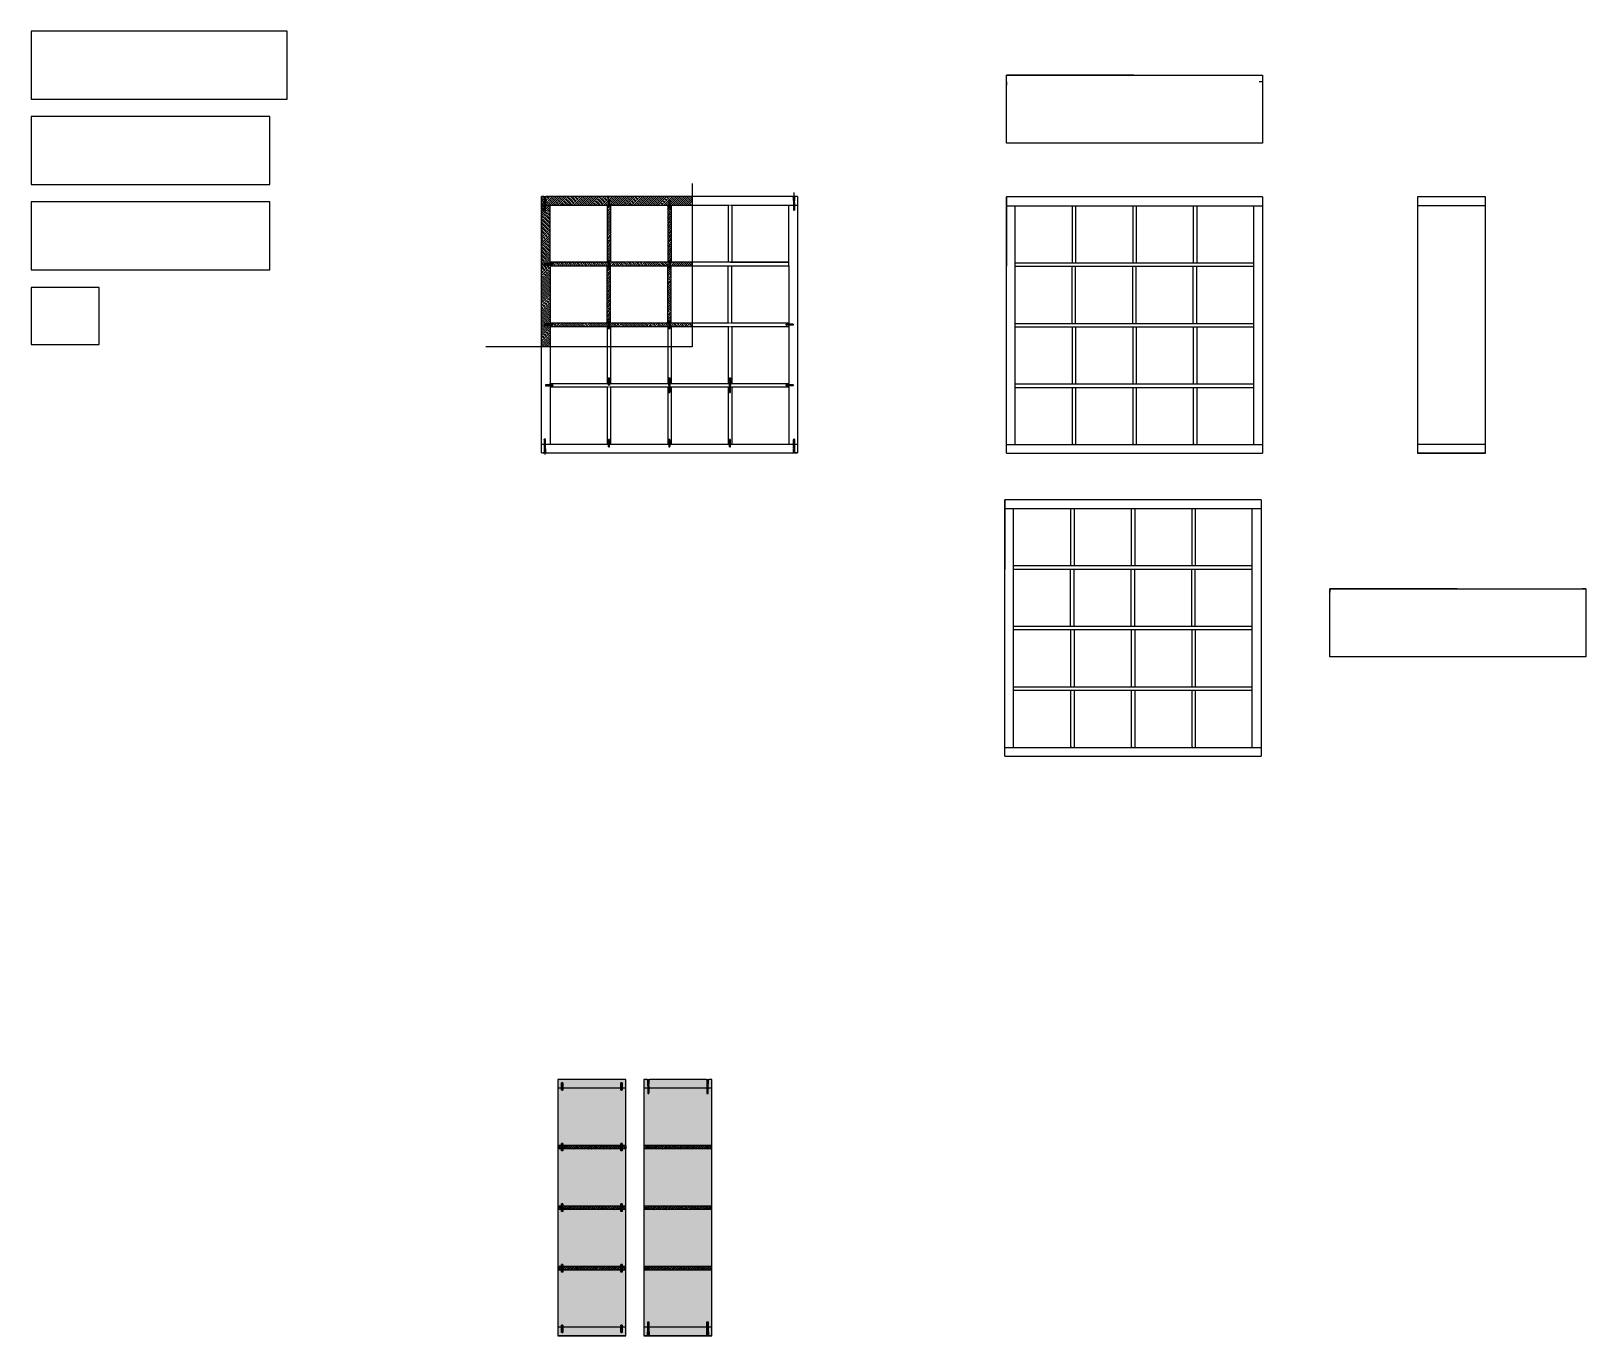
# Model space of a CAD drawing. Header units: millimetres. Extents: x 2312 to 3204, y 2537 to 3286.
import ezdxf

# ---------------------------------------------------------------- set-up
doc = ezdxf.new("R2010")
doc.units = ezdxf.units.MM
doc.linetypes.add('PHANTOM2', pattern=[1.25, 0.625, -0.125, 0.125, -0.125, 0.125, -0.125])
doc.layers.get('0').update_dxf_attribs({"color": 1})
for name, color, linetype in [('A-ANNO-DIMS', 2, 'Continuous'), ('VV_D_2_CAMPITURE', 8, 'Continuous'), ('VV_D_2_QUOTE', 1, 'Continuous'), ('VV_D_2_STRUTTDETTAGLI', 5, 'Continuous'), ('VV_D_2_STRUTTPRINCIPALE', 3, 'Continuous'), ('VV_D_2_STRUTTSECONDARIA', 2, 'Continuous'), ('VV_D_2_VITI', 2, 'Continuous'), ('VV_D_2_VITI_DETTAGLI', 1, 'Continuous')]:
    doc.layers.add(name, color=color, linetype=linetype)

# ---------------------------------------------------------------- blocks, each defined once
blk = doc.blocks.new('VV_D_2_VITE01')
at = {"layer": 'VV_D_2_VITI'}
for p, q in [((-0.5, 0.11), (-0.29, 0.33)), ((-0.5, 0), (-0.5, 0.11)), ((-0.5, 0.11), (0.5, 0.11)), ((0.5, 0), (-0.5, 0)), ((-0.29, 2.36), (-0.21, 2.52)), ((0.29, 2.36), (-0.29, 2.36)), ((-0.29, 2.36), (-0.29, 0.33)), ((-0.29, 0.33), (-0.29, 2.36)), ((-0.29, 2.36), (0.29, 2.36)), ((-0.29, 0.33), (0.29, 0.33)), ((-0.21, 3.66), (-0.21, 7.84)), ((0.21, 7.84), (-0.21, 7.84)), ((-0.21, 3.66), (-0.21, 2.52)), ((0.21, 2.52), (-0.21, 2.52)), ((0.29, 2.36), (0, 2.36)), ((0.21, 3.66), (0.21, 7.84)), ((0.21, 3.66), (0.21, 2.52)), ((0.29, 2.36), (0.21, 2.52)), ((0.29, 0.33), (0.29, 2.36)), ((0.29, 2.36), (0.29, 0.33)), ((0.29, 0.33), (0.5, 0.11)), ((0.5, 0.11), (0.5, 0))]:
    blk.add_line(p, q, dxfattribs=at)
at = {"layer": 'VV_D_2_VITI_DETTAGLI'}
for p, q in [((-0.3, 7.57), (-0.14, 7.6)), ((-0.3, 7.57), (-0.18, 7.5)), ((-0.3, 7.57), (-0.3, 7.57)), ((-0.3, 7.29), (-0.14, 7.31)), ((-0.3, 7.29), (-0.18, 7.21)), ((-0.3, 7.29), (-0.3, 7.29)), ((-0.3, 7.05), (-0.14, 7.07)), ((-0.3, 7.05), (-0.18, 6.97)), ((-0.3, 7.05), (-0.3, 7.05)), ((-0.3, 6.76), (-0.14, 6.79)), ((-0.3, 6.76), (-0.18, 6.68)), ((-0.3, 6.76), (-0.3, 6.76)), ((-0.3, 6.48), (-0.14, 6.5)), ((-0.3, 6.48), (-0.3, 6.47)), ((-0.3, 6.47), (-0.18, 6.4)), ((-0.3, 6.19), (-0.14, 6.21)), ((-0.3, 6.19), (-0.18, 6.11)), ((-0.3, 6.19), (-0.3, 6.19)), ((-0.3, 5.95), (-0.14, 5.98)), ((-0.3, 5.95), (-0.18, 5.87)), ((-0.3, 5.95), (-0.3, 5.95)), ((-0.3, 5.67), (-0.14, 5.69)), ((-0.3, 5.67), (-0.3, 5.66)), ((-0.3, 5.66), (-0.18, 5.59)), ((-0.3, 5.38), (-0.14, 5.4)), ((-0.3, 5.38), (-0.18, 5.3)), ((-0.3, 5.38), (-0.3, 5.38)), ((-0.3, 5.14), (-0.14, 5.16)), ((-0.3, 5.14), (-0.18, 5.06)), ((-0.3, 5.14), (-0.3, 5.14)), ((-0.3, 4.85), (-0.14, 4.88)), ((-0.3, 4.85), (-0.18, 4.78)), ((-0.3, 4.85), (-0.3, 4.85)), ((-0.3, 4.57), (-0.14, 4.59)), ((-0.3, 4.57), (-0.18, 4.49)), ((-0.3, 4.57), (-0.3, 4.57)), ((-0.3, 4.28), (-0.14, 4.3)), ((-0.3, 4.28), (-0.18, 4.2)), ((-0.3, 4.28), (-0.3, 4.28)), ((-0.3, 4.04), (-0.14, 4.07)), ((-0.3, 4.04), (-0.18, 3.96)), ((-0.3, 4.04), (-0.3, 4.04)), ((-0.3, 3.76), (-0.14, 3.78)), ((-0.3, 3.76), (-0.3, 3.75)), ((-0.3, 3.75), (-0.18, 3.68)), ((-0.3, 3.47), (-0.14, 3.49)), ((-0.3, 3.47), (-0.18, 3.39)), ((-0.3, 3.47), (-0.3, 3.47)), ((-0.3, 3.23), (-0.14, 3.25)), ((-0.3, 3.23), (-0.18, 3.15)), ((-0.3, 3.23), (-0.3, 3.23)), ((-0.3, 2.95), (-0.14, 2.97)), ((-0.3, 2.95), (-0.3, 2.94)), ((-0.3, 2.94), (-0.18, 2.87)), ((-0.3, 2.66), (-0.14, 2.68)), ((-0.3, 2.66), (-0.18, 2.58)), ((-0.3, 2.66), (-0.3, 2.66)), ((0.16, 7.44), (-0.18, 7.5)), ((0.16, 7.15), (-0.18, 7.21)), ((0.16, 6.91), (-0.18, 6.97)), ((0.16, 6.62), (-0.18, 6.68)), ((0.16, 6.34), (-0.18, 6.4)), ((0.16, 6.05), (-0.18, 6.11)), ((0.16, 5.81), (-0.18, 5.87)), ((0.16, 5.53), (-0.18, 5.59)), ((0.16, 5.24), (-0.18, 5.3)), ((0.16, 5), (-0.18, 5.06)), ((0.16, 4.71), (-0.18, 4.78)), ((0.16, 4.43), (-0.18, 4.49)), ((0.16, 4.14), (-0.18, 4.2)), ((0.16, 3.9), (-0.18, 3.96)), ((0.16, 3.62), (-0.18, 3.68)), ((0.16, 3.33), (-0.18, 3.39)), ((0.16, 3.09), (-0.18, 3.15)), ((0.16, 2.81), (-0.18, 2.87)), ((0.16, 2.52), (-0.18, 2.58)), ((0.15, 7.55), (-0.14, 7.6)), ((0.15, 7.26), (-0.14, 7.31)), ((0.15, 7.02), (-0.14, 7.07)), ((0.15, 6.73), (-0.14, 6.79)), ((0.15, 6.45), (-0.14, 6.5)), ((0.15, 6.16), (-0.14, 6.21)), ((0.15, 5.92), (-0.14, 5.98)), ((0.15, 5.64), (-0.14, 5.69)), ((0.15, 5.35), (-0.14, 5.4)), ((0.15, 5.11), (-0.14, 5.16)), ((0.15, 4.82), (-0.14, 4.88)), ((0.15, 4.54), (-0.14, 4.59)), ((0.15, 4.25), (-0.14, 4.3)), ((0.15, 4.01), (-0.14, 4.07)), ((0.15, 3.73), (-0.14, 3.78)), ((0.15, 3.44), (-0.14, 3.49)), ((0.15, 3.2), (-0.14, 3.25)), ((0.15, 2.92), (-0.14, 2.97)), ((0.15, 2.63), (-0.14, 2.68)), ((0.3, 7.47), (0.15, 7.55)), ((0.3, 7.18), (0.15, 7.26)), ((0.3, 6.94), (0.15, 7.02)), ((0.3, 6.66), (0.15, 6.73)), ((0.3, 6.37), (0.15, 6.45)), ((0.3, 6.08), (0.15, 6.16)), ((0.3, 5.85), (0.15, 5.92)), ((0.3, 5.56), (0.15, 5.64)), ((0.3, 5.27), (0.15, 5.35)), ((0.3, 5.04), (0.15, 5.11)), ((0.3, 4.75), (0.15, 4.82)), ((0.3, 4.46), (0.15, 4.54)), ((0.3, 4.18), (0.15, 4.25)), ((0.3, 3.94), (0.15, 4.01)), ((0.3, 3.65), (0.15, 3.73)), ((0.3, 3.36), (0.15, 3.44)), ((0.3, 3.13), (0.15, 3.2)), ((0.3, 2.84), (0.15, 2.92)), ((0.3, 2.55), (0.15, 2.63)), ((0.3, 7.47), (0.16, 7.44)), ((0.3, 7.18), (0.16, 7.15)), ((0.3, 6.94), (0.16, 6.91)), ((0.3, 6.66), (0.16, 6.62)), ((0.3, 6.37), (0.16, 6.34)), ((0.3, 6.08), (0.16, 6.05)), ((0.3, 5.84), (0.16, 5.81)), ((0.3, 5.56), (0.16, 5.53)), ((0.3, 5.27), (0.16, 5.24)), ((0.3, 5.03), (0.16, 5)), ((0.3, 4.75), (0.16, 4.71)), ((0.3, 4.46), (0.16, 4.43)), ((0.3, 4.17), (0.16, 4.14)), ((0.3, 3.93), (0.16, 3.9)), ((0.3, 3.65), (0.16, 3.62)), ((0.3, 3.36), (0.16, 3.33)), ((0.3, 3.12), (0.16, 3.09)), ((0.3, 2.84), (0.16, 2.81)), ((0.3, 2.55), (0.16, 2.52))]:
    blk.add_line(p, q, dxfattribs=at)
blk = doc.blocks.new('VV_D_2_VITE00')
at = {"layer": 'A-ANNO-DIMS'}
blk.add_line((0.24, 0.1), (0.24, 0.13), dxfattribs=at)
at = {"layer": 'VV_D_2_VITI'}
for p, q in [((-0.21, 4), (-0.24, 3.9)), ((-0.24, 0.1), (-0.24, 3.9)), ((0.24, 3.9), (-0.24, 3.9)), ((-0.21, 0), (-0.24, 0.1)), ((0.24, 0.1), (-0.24, 0.1)), ((0.21, 4), (-0.21, 4)), ((0, 0), (-0.21, 0)), ((0, 4), (0.21, 4)), ((0, 0), (0.21, 0)), ((0.21, 4), (0.24, 3.9)), ((0.21, 0), (0.24, 0.1)), ((0.24, 0.1), (0.24, 3.9))]:
    blk.add_line(p, q, dxfattribs=at)
at = {"layer": 'VV_D_2_VITI_DETTAGLI'}
for p, q in [((-0.14, 3.87), (-0.14, 0.13)), ((0, 0.13), (0, 3.87)), ((0.14, 3.87), (0.14, 0.13))]:
    blk.add_line(p, q, dxfattribs=at)
blk = doc.blocks.new('Tassello1')
at = {"layer": 'VV_D_2_STRUTTDETTAGLI'}
for p, q in [((-0.39, 2.15), (0.39, 2.15)), ((-0.39, 2.15), (-0.39, -2.15)), ((0.39, -2.15), (0.39, 2.15)), ((-0.39, -2.15), (0.39, -2.15))]:
    blk.add_line(p, q, dxfattribs=at)
at = {"layer": 'VV_D_2_VITI'}
blk.add_blockref('VV_D_2_VITE00', (0, -2), dxfattribs=at)
blk = doc.blocks.new('TASSELLO_2')
for p, q in [((-0.21, 2), (-0.24, 1.9)), ((-0.24, -1.9), (-0.24, 1.9)), ((-0.24, 1.9), (0.24, 1.9)), ((-0.21, 2), (0.21, 2)), ((0, 2), (-0.21, 2)), ((-0.14, 1.84), (-0.14, -1.84)), ((0, -1.84), (0, 1.84)), ((0.14, 1.84), (0.14, -1.84)), ((0.21, 2), (0.24, 1.9)), ((0.24, -1.9), (0.24, 1.9)), ((-0.24, -1.9), (-0.24, -1.87)), ((-0.21, -2), (-0.24, -1.9)), ((-0.24, -1.9), (0.24, -1.9)), ((0, -2), (-0.21, -2)), ((0, -2), (0.21, -2)), ((0.21, -2), (0.24, -1.9))]:
    blk.add_line(p, q)
at = {"layer": 'VV_D_2_STRUTTPRINCIPALE'}
for p, q in [((0.39, 2.15), (-0.39, 2.15)), ((-0.39, -2.15), (-0.39, 2.15)), ((0.39, 2.15), (0.39, -2.15)), ((0.39, -2.15), (-0.39, -2.15))]:
    blk.add_line(p, q, dxfattribs=at)

msp = doc.modelspace()

# ---------------------------------------------------------------- hatches: boundary and pattern name
at = {"layer": 'VV_D_2_CAMPITURE'}
h = msp.add_hatch(dxfattribs=at)
h.set_pattern_fill('JIS_STN_2.5', color=256, scale=0.65, angle=90)
h.paths.add_polyline_path([(2609.41, 3185.83), (2606.77, 3185.83), (2606.77, 3182.84), (2606.04, 3182.84), (2606.04, 3185.83), (2604.41, 3185.83), (2604.41, 3104.65), (2609.41, 3104.65), (2609.41, 3116.94), (2606.26, 3116.94), (2606.26, 3117.72), (2609.41, 3117.72), (2609.41, 3151.69), (2606.26, 3151.69), (2606.26, 3152.47), (2609.41, 3152.47)])
h.paths.add_polyline_path([(2690.95, 3190.83), (2607.06, 3190.83), (2607.05, 3190.65), (2606.84, 3190.44), (2606.84, 3188.44), (2606.77, 3188.28), (2606.77, 3185.83), (2609.41, 3185.83), (2642.77, 3185.83), (2642.77, 3188.98), (2643.55, 3188.98), (2643.55, 3185.83), (2676.91, 3185.83), (2677.52, 3185.83), (2677.52, 3188.98), (2678.3, 3188.98), (2678.3, 3185.83), (2690.95, 3185.83)])
h.paths.add_polyline_path([(2606.04, 3188.28), (2605.97, 3188.44), (2605.97, 3190.44), (2605.76, 3190.66), (2605.76, 3190.83), (2604.41, 3190.83), (2604.41, 3185.83), (2606.04, 3185.83)])
h = msp.add_hatch(dxfattribs=at)
h.set_pattern_fill('JIS_STN_2.5', color=256, scale=0.65)
h.paths.add_polyline_path([(2644.16, 3185.83), (2643.55, 3185.83), (2643.55, 3184.68), (2642.77, 3184.68), (2642.77, 3185.83), (2642.16, 3185.83), (2642.16, 3153.08), (2642.77, 3153.08), (2642.77, 3154.23), (2643.55, 3154.23), (2643.55, 3153.08), (2644.16, 3153.08)])
h.paths.add_polyline_path([(2644.16, 3151.08), (2643.55, 3151.08), (2643.55, 3149.93), (2642.77, 3149.93), (2642.77, 3151.08), (2642.16, 3151.08), (2642.16, 3118.33), (2642.77, 3118.33), (2642.77, 3119.48), (2643.55, 3119.48), (2643.55, 3118.33), (2644.16, 3118.33)])
h.paths.add_polyline_path([(2678.91, 3185.83), (2678.3, 3185.83), (2678.3, 3184.68), (2677.52, 3184.68), (2677.52, 3185.83), (2676.91, 3185.83), (2676.91, 3153.08), (2677.52, 3153.08), (2677.52, 3154.23), (2678.3, 3154.23), (2678.3, 3153.08), (2678.91, 3153.08)])
h.paths.add_polyline_path([(2678.91, 3151.08), (2678.3, 3151.08), (2678.3, 3149.93), (2677.52, 3149.93), (2677.52, 3151.08), (2676.91, 3151.08), (2676.91, 3118.33), (2677.52, 3118.33), (2677.52, 3119.48), (2678.3, 3119.48), (2678.3, 3118.33), (2678.91, 3118.33)])
h = msp.add_hatch(dxfattribs=at)
h.set_pattern_fill('JIS_STN_2.5', color=256, scale=0.65, angle=90)
h.paths.add_polyline_path([(2642.77, 3153.08), (2609.41, 3153.08), (2609.41, 3152.47), (2610.56, 3152.47), (2610.56, 3151.69), (2609.41, 3151.69), (2609.41, 3151.08), (2642.77, 3151.08)])
h.paths.add_polyline_path([(2677.52, 3153.08), (2643.55, 3153.08), (2643.55, 3151.08), (2677.52, 3151.08)])
h.paths.add_polyline_path([(2642.77, 3118.33), (2609.41, 3118.33), (2609.41, 3117.72), (2610.56, 3117.72), (2610.56, 3116.94), (2609.41, 3116.94), (2609.41, 3116.33), (2642.77, 3116.33)])
h.paths.add_polyline_path([(2677.52, 3118.33), (2643.55, 3118.33), (2643.55, 3116.33), (2677.52, 3116.33)])
h = msp.add_hatch(dxfattribs=at)
h.set_pattern_fill('JIS_STN_2.5', color=256, scale=0.65, angle=90)
h.paths.add_polyline_path([(2690.95, 3153.08), (2678.3, 3153.08), (2678.3, 3151.08), (2690.95, 3151.08)])
h.paths.add_polyline_path([(2690.95, 3118.33), (2678.3, 3118.33), (2678.3, 3116.33), (2690.95, 3116.33)])
h = msp.add_hatch(dxfattribs=at)
h.set_pattern_fill('JIS_STN_2.5', color=256, scale=0.5)
h.paths.add_polyline_path([(2650.04, 2542.31), (2616.82, 2542.31), (2616.82, 2539.16), (2616.04, 2539.16), (2616.04, 2542.31), (2613.93, 2542.31), (2613.93, 2537.31), (2652.93, 2537.31), (2652.93, 2542.31), (2650.82, 2542.31), (2650.82, 2539.16), (2650.04, 2539.16)])
h.paths.add_polyline_path([(2650.04, 2682.46), (2650.82, 2682.46), (2650.82, 2679.31), (2652.93, 2679.31), (2652.93, 2684.31), (2613.93, 2684.31), (2613.93, 2679.31), (2616.04, 2679.31), (2616.04, 2682.46), (2616.82, 2682.46), (2616.82, 2679.31), (2650.04, 2679.31)])
h = msp.add_hatch(dxfattribs=at)
h.set_pattern_fill('JIS_STN_2.5', color=256, scale=0.65, angle=90)
h.paths.add_polyline_path([(2652.93, 2679.31), (2650.82, 2679.31), (2650.82, 2678.16), (2650.04, 2678.16), (2650.04, 2679.31), (2616.82, 2679.31), (2616.82, 2678.16), (2616.04, 2678.16), (2616.04, 2679.31), (2613.93, 2679.31), (2613.93, 2646.56), (2616.04, 2646.56), (2616.04, 2647.71), (2616.82, 2647.71), (2616.82, 2646.56), (2650.04, 2646.56), (2650.04, 2647.71), (2650.82, 2647.71), (2650.82, 2646.56), (2652.93, 2646.56)])
h.paths.add_polyline_path([(2652.93, 2644.56), (2650.82, 2644.56), (2650.82, 2643.41), (2650.04, 2643.41), (2650.04, 2644.56), (2616.82, 2644.56), (2616.82, 2643.41), (2616.04, 2643.41), (2616.04, 2644.56), (2613.93, 2644.56), (2613.93, 2611.81), (2616.04, 2611.81), (2616.04, 2612.96), (2616.82, 2612.96), (2616.82, 2611.81), (2650.04, 2611.81), (2650.04, 2612.96), (2650.82, 2612.96), (2650.82, 2611.81), (2652.93, 2611.81)])
h.paths.add_polyline_path([(2652.93, 2609.81), (2650.82, 2609.81), (2650.82, 2608.66), (2650.04, 2608.66), (2650.04, 2609.81), (2616.82, 2609.81), (2616.82, 2608.66), (2616.04, 2608.66), (2616.04, 2609.81), (2613.93, 2609.81), (2613.93, 2577.06), (2616.04, 2577.06), (2616.04, 2578.21), (2616.82, 2578.21), (2616.82, 2577.06), (2650.04, 2577.06), (2650.04, 2578.21), (2650.82, 2578.21), (2650.82, 2577.06), (2652.93, 2577.06)])
h.paths.add_polyline_path([(2652.93, 2575.06), (2650.82, 2575.06), (2650.82, 2573.91), (2650.04, 2573.91), (2650.04, 2575.06), (2616.82, 2575.06), (2616.82, 2573.91), (2616.04, 2573.91), (2616.04, 2575.06), (2613.93, 2575.06), (2613.93, 2542.31), (2616.04, 2542.31), (2616.04, 2543.46), (2616.82, 2543.46), (2616.82, 2542.31), (2650.04, 2542.31), (2650.04, 2543.46), (2650.82, 2543.46), (2650.82, 2542.31), (2652.93, 2542.31)])
h = msp.add_hatch(dxfattribs=at)
h.set_pattern_fill('JIS_STN_2.5', color=256, scale=0.5)
h.paths.add_polyline_path([(2699.43, 2681.75), (2699.36, 2681.91), (2699.36, 2683.92), (2699.15, 2684.13), (2699.15, 2684.31), (2666.44, 2684.31), (2666.44, 2684.13), (2666.23, 2683.92), (2666.23, 2681.91), (2666.16, 2681.75), (2666.16, 2679.31), (2699.43, 2679.31)])
h.paths.add_polyline_path([(2665.36, 2683.92), (2665.15, 2684.13), (2665.15, 2684.31), (2663.3, 2684.31), (2663.3, 2679.31), (2665.43, 2679.31), (2665.43, 2681.75), (2665.36, 2681.91)])
h.paths.add_polyline_path([(2702.3, 2684.31), (2700.44, 2684.31), (2700.44, 2684.13), (2700.23, 2683.92), (2700.23, 2681.91), (2700.16, 2681.75), (2700.16, 2679.31), (2702.3, 2679.31)])
h.paths.add_polyline_path([(2665.36, 2539.7), (2665.43, 2539.86), (2665.43, 2542.31), (2663.3, 2542.31), (2663.3, 2537.31), (2665.15, 2537.31), (2665.15, 2537.48), (2665.36, 2537.69)])
h.paths.add_polyline_path([(2699.36, 2539.7), (2699.43, 2539.86), (2699.43, 2542.31), (2666.16, 2542.31), (2666.16, 2539.86), (2666.23, 2539.7), (2666.23, 2537.69), (2666.44, 2537.48), (2666.44, 2537.31), (2699.15, 2537.31), (2699.15, 2537.48), (2699.36, 2537.69)])
h.paths.add_polyline_path([(2702.3, 2542.31), (2700.16, 2542.31), (2700.16, 2539.86), (2700.23, 2539.7), (2700.23, 2537.69), (2700.44, 2537.48), (2700.44, 2537.31), (2702.3, 2537.31)])
h = msp.add_hatch(dxfattribs=at)
h.set_pattern_fill('JIS_STN_2.5', color=256, scale=0.65, angle=90)
h.paths.add_polyline_path([(2702.3, 2679.31), (2700.16, 2679.31), (2700.16, 2676.31), (2699.43, 2676.31), (2699.43, 2679.31), (2666.16, 2679.31), (2666.16, 2676.31), (2665.43, 2676.31), (2665.43, 2679.31), (2663.3, 2679.31), (2663.3, 2646.56), (2702.3, 2646.56)])
h.paths.add_polyline_path([(2702.3, 2644.56), (2663.3, 2644.56), (2663.3, 2611.81), (2702.3, 2611.81)])
h.paths.add_polyline_path([(2702.3, 2609.81), (2663.3, 2609.81), (2663.3, 2577.06), (2702.3, 2577.06)])
h.paths.add_polyline_path([(2702.3, 2575.06), (2663.3, 2575.06), (2663.3, 2542.31), (2665.43, 2542.31), (2665.43, 2545.3), (2666.16, 2545.3), (2666.16, 2542.31), (2699.43, 2542.31), (2699.43, 2545.3), (2700.16, 2545.3), (2700.16, 2542.31), (2702.3, 2542.31)])
h = msp.add_hatch(dxfattribs=at)
h.set_pattern_fill('JIS_STN_2.5', color=256, scale=0.5)
h.paths.add_polyline_path([(2616.04, 2646.56), (2613.93, 2646.56), (2613.93, 2644.56), (2616.04, 2644.56)])
h.paths.add_polyline_path([(2650.04, 2646.56), (2616.82, 2646.56), (2616.82, 2644.56), (2650.04, 2644.56)])
h.paths.add_polyline_path([(2652.93, 2646.56), (2650.82, 2646.56), (2650.82, 2644.56), (2652.93, 2644.56)])
h = msp.add_hatch(dxfattribs=at)
h.set_pattern_fill('JIS_STN_2.5', color=256, scale=0.5)
h.paths.add_polyline_path([(2702.3, 2646.56), (2663.3, 2646.56), (2663.3, 2644.56), (2702.3, 2644.56)])
h.paths.add_polyline_path([(2665.56, 2645.56, -1), (2666.03, 2645.56, -1)], flags=16)
h.paths.add_polyline_path([(2700.04, 2645.56, -1), (2699.56, 2645.56, -1)], flags=16)
h.paths.add_polyline_path([(2702.3, 2611.81), (2663.3, 2611.81), (2663.3, 2609.81), (2702.3, 2609.81)])
h.paths.add_polyline_path([(2665.56, 2610.81, -1), (2666.03, 2610.81, -1)], flags=16)
h.paths.add_polyline_path([(2700.04, 2610.81, -1), (2699.56, 2610.81, -1)], flags=16)
h.paths.add_polyline_path([(2702.3, 2577.06), (2663.3, 2577.06), (2663.3, 2575.06), (2702.3, 2575.06)])
h.paths.add_polyline_path([(2665.56, 2576.06, -1), (2666.03, 2576.06, -1)], flags=16)
h.paths.add_polyline_path([(2700.04, 2576.06, -1), (2699.56, 2576.06, -1)], flags=16)
h = msp.add_hatch(dxfattribs=at)
h.set_pattern_fill('JIS_STN_2.5', color=256, scale=0.5)
h.paths.add_polyline_path([(2616.04, 2611.81), (2613.93, 2611.81), (2613.93, 2609.81), (2616.04, 2609.81)])
h.paths.add_polyline_path([(2650.04, 2611.81), (2616.82, 2611.81), (2616.82, 2609.81), (2650.04, 2609.81)])
h.paths.add_polyline_path([(2652.93, 2611.81), (2650.82, 2611.81), (2650.82, 2609.81), (2652.93, 2609.81)])
h = msp.add_hatch(dxfattribs=at)
h.set_pattern_fill('JIS_STN_2.5', color=256, scale=0.5)
h.paths.add_polyline_path([(2616.04, 2577.06), (2613.93, 2577.06), (2613.93, 2575.06), (2616.04, 2575.06)])
h.paths.add_polyline_path([(2650.04, 2577.06), (2616.82, 2577.06), (2616.82, 2575.06), (2650.04, 2575.06)])
h.paths.add_polyline_path([(2652.93, 2577.06), (2650.82, 2577.06), (2650.82, 2575.06), (2652.93, 2575.06)])

# ---------------------------------------------------------------- linework, layer by layer
for p, q in [((2604.41, 3190.83), (2604.41, 3151.08)), ((2751.41, 3190.83), (2751.41, 3190.83)), ((2609.41, 3153.08), (2642.77, 3153.08)), ((2609.41, 3151.08), (2642.77, 3151.08)), ((2746.41, 3118.33), (2746.41, 3117.63)), ((2746.41, 3117.03), (2746.41, 3116.33)), ((2609.41, 3082.87), (2609.41, 3083.58)), ((2609.41, 3082.28), (2609.41, 3081.58)), ((2746.41, 3082.88), (2746.41, 3083.58)), ((2746.41, 3082.28), (2746.41, 3081.58)), ((2642.87, 3048.83), (2642.16, 3048.83)), ((2677.62, 3048.83), (2676.91, 3048.83)), ((2712.37, 3048.83), (2711.66, 3048.83)), ((2909.67, 3048.58), (2908.96, 3048.58)), ((2910.26, 3048.58), (2944.42, 3048.58)), ((2944.42, 3048.58), (2943.71, 3048.58)), ((2945.01, 3048.58), (2979.17, 3048.58)), ((2979.17, 3048.58), (2978.46, 3048.58)), ((2908.8, 2874.89), (2908.09, 2874.89)), ((2909.39, 2874.89), (2943.55, 2874.89)), ((2943.55, 2874.89), (2942.84, 2874.89)), ((2944.14, 2874.89), (2978.3, 2874.89)), ((2978.3, 2874.89), (2977.59, 2874.89))]:
    msp.add_line(p, q)
at = {"layer": 'A-ANNO-DIMS'}
for centre in [(2665.8, 2645.56), (2699.8, 2645.56), (2665.8, 2610.81), (2699.8, 2610.81), (2665.8, 2576.06), (2699.8, 2576.06)]:
    msp.add_circle(centre, 0.238, dxfattribs=at)
at = {"layer": 'VV_D_2_QUOTE'}
for p, q in [((2609.41, 3152.08), (2608.41, 3152.08)), ((2609.41, 3117.33), (2608.41, 3117.33))]:
    msp.add_line(p, q, dxfattribs=at)
msp.add_lwpolyline([(2690.95, 3198.28), (2690.95, 3104.65), (2572.51, 3104.65)], dxfattribs=at)
at = {"layer": 'VV_D_2_STRUTTDETTAGLI', "linetype": 'PHANTOM2'}
for p, q in [((2748.9, 3190.51), (2748.9, 3190.83)), ((2748.9, 3190.83), (2749.92, 3190.83)), ((2748.9, 3190.51), (2749.08, 3190.51)), ((2749.08, 3190.51), (2749.08, 3182.94)), ((2749.74, 3183.21), (2749.74, 3190.51)), ((2749.92, 3190.51), (2749.74, 3190.51)), ((2749.92, 3190.83), (2749.92, 3190.51)), ((2749.08, 3182.94), (2749.74, 3182.94)), ((2749.74, 3183.21), (2749.74, 3182.94)), ((2606.74, 3051.72), (2606.07, 3051.72)), ((2606.07, 3051.45), (2606.07, 3051.72)), ((2606.07, 3051.45), (2606.07, 3044.16)), ((2606.74, 3044.16), (2606.74, 3051.72)), ((2749.08, 3044.16), (2749.08, 3051.72)), ((2749.08, 3051.72), (2749.74, 3051.72)), ((2749.74, 3051.45), (2749.74, 3051.72)), ((2749.74, 3051.45), (2749.74, 3044.16)), ((2605.9, 3043.83), (2605.9, 3044.16)), ((2605.9, 3044.16), (2606.07, 3044.16)), ((2606.91, 3043.83), (2605.9, 3043.83)), ((2606.91, 3044.16), (2606.74, 3044.16)), ((2606.91, 3044.16), (2606.91, 3043.83)), ((2748.9, 3044.16), (2748.9, 3043.83)), ((2748.9, 3044.16), (2749.08, 3044.16)), ((2748.9, 3043.83), (2749.91, 3043.83)), ((2749.91, 3044.16), (2749.74, 3044.16)), ((2749.91, 3043.83), (2749.91, 3044.16))]:
    msp.add_line(p, q, dxfattribs=at)
at = {"layer": 'VV_D_2_STRUTTDETTAGLI'}
for p, q in [((2610.56, 3152.47), (2606.26, 3152.47)), ((2606.26, 3152.47), (2606.26, 3151.69)), ((2606.26, 3151.69), (2610.56, 3151.69)), ((2610.56, 3152.47), (2610.56, 3151.69)), ((2610.56, 3117.72), (2606.26, 3117.72)), ((2606.26, 3117.72), (2606.26, 3116.94)), ((2606.26, 3116.94), (2610.56, 3116.94)), ((2610.56, 3117.72), (2610.56, 3116.94))]:
    msp.add_line(p, q, dxfattribs=at)
msp.add_lwpolyline([(2605.76, 3190.83), (2605.76, 3190.66), (2605.97, 3190.44), (2605.97, 3188.44), (2606.04, 3188.28), (2606.04, 3182.84), (2606.77, 3182.84), (2606.77, 3188.28), (2606.84, 3188.44), (2606.84, 3190.44), (2607.05, 3190.65), (2607.05, 3190.83)], dxfattribs=at)
at = {"layer": 'VV_D_2_STRUTTDETTAGLI', "linetype": 'PHANTOM2'}
for points in [[(2748.97, 3117.63), (2748.97, 3117.04), (2744.89, 3117.04), (2744.89, 3117.63)], [(2642.86, 3086.76), (2643.45, 3086.76), (2643.45, 3082.68), (2642.86, 3082.68)], [(2677.61, 3086.76), (2678.2, 3086.76), (2678.2, 3082.68), (2677.61, 3082.68)], [(2712.36, 3086.76), (2712.95, 3086.76), (2712.95, 3082.68), (2712.36, 3082.68)], [(2606.85, 3082.88), (2606.85, 3082.29), (2610.93, 3082.29), (2610.93, 3082.88)], [(2677.61, 3078.4), (2678.2, 3078.4), (2678.2, 3082.48), (2677.61, 3082.48)], [(2712.36, 3078.4), (2712.95, 3078.4), (2712.95, 3082.48), (2712.36, 3082.48)], [(2748.97, 3082.88), (2748.97, 3082.29), (2744.89, 3082.29), (2744.89, 3082.88)], [(2643.46, 3051.39), (2642.87, 3051.39), (2642.87, 3047.31), (2643.46, 3047.31)], [(2678.21, 3051.39), (2677.62, 3051.39), (2677.62, 3047.31), (2678.21, 3047.31)], [(2712.96, 3051.39), (2712.37, 3051.39), (2712.37, 3047.31), (2712.96, 3047.31)]]:
    msp.add_lwpolyline(points, close=True, dxfattribs=at)
at = {"layer": 'VV_D_2_STRUTTDETTAGLI', "color": 2}
for points in [[(2665.15, 2684.31), (2665.15, 2684.13), (2665.36, 2683.92), (2665.36, 2681.91), (2665.43, 2681.75), (2665.43, 2676.31), (2666.16, 2676.31), (2666.16, 2681.75), (2666.23, 2681.91), (2666.23, 2683.92), (2666.44, 2684.13), (2666.44, 2684.31)], [(2699.15, 2684.31), (2699.15, 2684.13), (2699.36, 2683.92), (2699.36, 2681.91), (2699.43, 2681.75), (2699.43, 2676.31), (2700.16, 2676.31), (2700.16, 2681.75), (2700.23, 2681.91), (2700.23, 2683.92), (2700.44, 2684.13), (2700.44, 2684.31)], [(2665.15, 2537.31), (2665.15, 2537.48), (2665.36, 2537.69), (2665.36, 2539.7), (2665.43, 2539.86), (2665.43, 2545.3), (2666.16, 2545.3), (2666.16, 2539.86), (2666.23, 2539.7), (2666.23, 2537.69), (2666.44, 2537.48), (2666.44, 2537.31)], [(2699.15, 2537.31), (2699.15, 2537.48), (2699.36, 2537.69), (2699.36, 2539.7), (2699.43, 2539.86), (2699.43, 2545.3), (2700.16, 2545.3), (2700.16, 2539.86), (2700.23, 2539.7), (2700.23, 2537.69), (2700.44, 2537.48), (2700.44, 2537.31)]]:
    msp.add_lwpolyline(points, dxfattribs=at)
at = {"layer": 'VV_D_2_STRUTTPRINCIPALE'}
for p, q in [((2871.21, 3260.42), (3018.21, 3260.42)), ((2871.21, 3221.42), (2871.21, 3260.42)), ((2944.41, 3260.42), (2871.21, 3260.42)), ((2871.21, 3256.62), (2871.21, 3254.62)), ((3018.21, 3256.62), (3016.21, 3256.62)), ((3018.21, 3260.42), (3018.21, 3221.42)), ((3018.21, 3221.42), (2871.21, 3221.42)), ((2604.41, 3043.83), (2604.41, 3190.83)), ((2605.76, 3190.83), (2604.41, 3190.83)), ((2604.41, 3185.83), (2606.08, 3185.83)), ((2606.74, 3185.83), (2642.77, 3185.83)), ((2751.41, 3190.83), (2607.05, 3190.83)), ((2609.41, 3152.47), (2609.41, 3185.83)), ((2643.55, 3185.83), (2676.91, 3185.83)), ((2644.16, 3185.83), (2677.52, 3185.83)), ((2678.3, 3185.83), (2712.36, 3185.83)), ((2678.91, 3185.83), (2711.66, 3185.83)), ((2712.95, 3185.83), (2751.41, 3185.83)), ((2746.41, 3152.38), (2746.41, 3185.83)), ((2751.41, 3190.83), (2751.41, 3151.08)), ((2751.41, 3190.83), (2751.41, 3043.83)), ((2871.21, 3190.58), (2871.21, 3150.83)), ((2871.21, 3043.58), (2871.21, 3190.58)), ((3018.21, 3190.58), (2871.21, 3190.58)), ((2871.21, 3185.58), (3018.21, 3185.58)), ((2876.21, 3048.58), (2876.21, 3185.58)), ((3013.21, 3048.58), (3013.21, 3185.58)), ((3018.21, 3190.58), (3018.21, 3150.83)), ((3018.21, 3190.58), (3018.21, 3043.58)), ((3146.11, 3190.58), (3107.11, 3190.58)), ((3107.11, 3190.58), (3107.11, 3043.58)), ((3146.11, 3185.58), (3107.11, 3185.58)), ((3146.11, 3043.58), (3146.11, 3190.58)), ((2609.41, 3151.69), (2609.41, 3117.72)), ((2746.41, 3151.08), (2746.41, 3118.33)), ((2609.41, 3116.94), (2609.41, 3083.58)), ((2746.41, 3116.33), (2746.41, 3083.58)), ((2609.41, 3081.58), (2609.41, 3048.83)), ((2746.41, 3081.58), (2746.41, 3048.83)), ((2604.41, 3048.83), (2606.2, 3048.83)), ((2604.41, 3043.83), (2751.41, 3043.83)), ((2604.41, 3043.83), (2606.41, 3043.83)), ((2606.74, 3048.83), (2642.87, 3048.83)), ((2643.46, 3048.83), (2677.62, 3048.83)), ((2678.21, 3048.83), (2712.37, 3048.83)), ((2712.96, 3048.83), (2749.08, 3048.83)), ((2751.41, 3043.83), (2749.41, 3043.83)), ((2749.74, 3048.83), (2751.41, 3048.83)), ((2871.21, 3048.58), (3018.21, 3048.58)), ((2871.21, 3043.58), (3018.21, 3043.58)), ((3146.11, 3048.58), (3107.11, 3048.58)), ((3146.11, 3043.58), (3107.11, 3043.58)), ((3107.11, 3043.58), (3146.11, 3043.58)), ((3146.11, 3043.58), (3107.11, 3043.58)), ((3017.34, 3016.89), (2870.34, 3016.89)), ((2870.34, 3016.89), (2870.34, 2977.14)), ((2870.34, 2869.89), (2870.34, 3016.89)), ((3017.34, 3016.89), (3017.34, 2977.14)), ((3017.34, 3016.89), (3017.34, 2869.89)), ((2870.34, 3011.89), (3017.34, 3011.89)), ((2875.34, 2874.89), (2875.34, 3011.89)), ((3012.34, 2874.89), (3012.34, 3011.89)), ((3056.75, 2965.89), (3203.75, 2965.89)), ((3056.75, 2926.89), (3056.75, 2965.89)), ((3129.95, 2965.89), (3056.75, 2965.89)), ((3056.75, 2965.89), (3056.75, 2963.89)), ((3203.75, 2965.89), (3201.75, 2965.89)), ((3203.75, 2965.89), (3203.75, 2926.89)), ((3203.75, 2926.89), (3056.75, 2926.89)), ((2870.34, 2874.89), (3017.34, 2874.89)), ((2870.34, 2869.89), (3017.34, 2869.89)), ((2652.93, 2684.31), (2613.93, 2684.31)), ((2613.93, 2684.31), (2613.93, 2537.31)), ((2616.04, 2679.31), (2613.93, 2679.31)), ((2650.04, 2679.31), (2616.82, 2679.31)), ((2652.93, 2679.31), (2650.82, 2679.31)), ((2652.93, 2537.31), (2652.93, 2684.31)), ((2663.3, 2684.31), (2663.3, 2537.31)), ((2665.15, 2684.31), (2663.3, 2684.31)), ((2665.43, 2679.31), (2663.3, 2679.31)), ((2699.43, 2679.31), (2666.16, 2679.31)), ((2699.15, 2684.31), (2666.44, 2684.31)), ((2702.3, 2679.31), (2700.16, 2679.31)), ((2702.3, 2684.31), (2700.44, 2684.31)), ((2702.3, 2537.31), (2702.3, 2684.31)), ((2613.93, 2646.56), (2613.93, 2644.56)), ((2616.04, 2646.56), (2613.93, 2646.56)), ((2616.04, 2644.56), (2613.93, 2644.56)), ((2650.04, 2646.56), (2616.82, 2646.56)), ((2650.04, 2644.56), (2616.82, 2644.56)), ((2652.93, 2646.56), (2650.82, 2646.56)), ((2652.93, 2644.56), (2650.82, 2644.56)), ((2652.93, 2646.56), (2652.93, 2644.56)), ((2702.3, 2646.56), (2663.3, 2646.56)), ((2702.3, 2644.56), (2663.3, 2644.56)), ((2616.04, 2611.81), (2613.93, 2611.81)), ((2616.04, 2609.81), (2613.93, 2609.81)), ((2650.04, 2611.81), (2616.82, 2611.81)), ((2650.04, 2609.81), (2616.82, 2609.81)), ((2652.93, 2611.81), (2650.82, 2611.81)), ((2652.93, 2609.81), (2650.82, 2609.81)), ((2702.3, 2611.81), (2663.3, 2611.81)), ((2702.3, 2609.81), (2663.3, 2609.81)), ((2616.04, 2577.06), (2613.93, 2577.06)), ((2616.04, 2575.06), (2613.93, 2575.06)), ((2650.04, 2577.06), (2616.82, 2577.06)), ((2650.04, 2575.06), (2616.82, 2575.06)), ((2652.93, 2577.06), (2650.82, 2577.06)), ((2652.93, 2575.06), (2650.82, 2575.06)), ((2702.3, 2577.06), (2663.3, 2577.06)), ((2702.3, 2575.06), (2663.3, 2575.06)), ((2616.04, 2542.31), (2613.93, 2542.31)), ((2652.93, 2537.31), (2613.93, 2537.31)), ((2613.93, 2537.31), (2652.93, 2537.31)), ((2652.93, 2537.31), (2613.93, 2537.31)), ((2650.04, 2542.31), (2616.82, 2542.31)), ((2652.93, 2542.31), (2650.82, 2542.31)), ((2665.43, 2542.31), (2663.3, 2542.31)), ((2663.3, 2537.31), (2665.15, 2537.31)), ((2665.15, 2537.31), (2663.3, 2537.31)), ((2665.15, 2537.31), (2663.3, 2537.31)), ((2665.15, 2537.31), (2663.3, 2537.31)), ((2699.43, 2542.31), (2666.16, 2542.31)), ((2699.15, 2537.31), (2666.44, 2537.31)), ((2699.15, 2537.31), (2666.44, 2537.31)), ((2699.15, 2537.31), (2666.44, 2537.31)), ((2666.44, 2537.31), (2699.15, 2537.31)), ((2702.3, 2542.31), (2700.16, 2542.31)), ((2702.3, 2537.31), (2700.44, 2537.31)), ((2702.3, 2537.31), (2700.44, 2537.31)), ((2702.3, 2537.31), (2700.44, 2537.31)), ((2700.44, 2537.31), (2702.3, 2537.31))]:
    msp.add_line(p, q, dxfattribs=at)
for points in [[(2311.63, 3246.71), (2458.63, 3246.71), (2458.63, 3285.71), (2311.63, 3285.71)], [(2311.63, 3197.71), (2448.63, 3197.71), (2448.63, 3236.71), (2311.63, 3236.71)], [(2311.63, 3148.71), (2448.63, 3148.71), (2448.63, 3187.71), (2311.63, 3187.71)]]:
    msp.add_lwpolyline(points, close=True, dxfattribs=at)
msp.add_lwpolyline([(2311.63, 3138.71), (2311.63, 3105.96), (2350.63, 3105.96), (2350.63, 3138.71), (2311.63, 3138.71)], dxfattribs=at)
at = {"layer": 'VV_D_2_STRUTTSECONDARIA'}
for p, q in [((2642.16, 3185.83), (2642.16, 3153.08)), ((2644.16, 3185.83), (2644.16, 3153.08)), ((2676.91, 3185.83), (2676.91, 3153.08)), ((2678.91, 3185.83), (2678.91, 3153.08)), ((2711.66, 3185.83), (2711.66, 3153.08)), ((2713.66, 3185.83), (2713.66, 3153.08)), ((2642.16, 3118.33), (2642.16, 3151.08)), ((2644.16, 3118.33), (2644.16, 3151.08)), ((2676.91, 3118.33), (2676.91, 3151.08)), ((2678.91, 3118.33), (2678.91, 3151.08)), ((2711.66, 3118.33), (2711.66, 3151.08)), ((2712.95, 3153.08), (2746.41, 3153.08)), ((2712.95, 3151.08), (2746.41, 3151.08)), ((2713.66, 3118.33), (2713.66, 3151.08)), ((2609.41, 3118.33), (2642.77, 3118.33)), ((2609.41, 3116.33), (2642.77, 3116.33)), ((2642.16, 3116.33), (2642.16, 3083.58)), ((2643.55, 3118.33), (2677.52, 3118.33)), ((2643.55, 3116.33), (2677.52, 3116.33)), ((2644.16, 3116.33), (2644.16, 3083.58)), ((2676.91, 3116.33), (2676.91, 3083.58)), ((2678.3, 3118.33), (2712.36, 3118.33)), ((2678.3, 3116.33), (2712.36, 3116.33)), ((2678.91, 3116.33), (2678.91, 3083.58)), ((2711.66, 3116.33), (2711.66, 3083.58)), ((2712.95, 3118.33), (2746.41, 3118.33)), ((2712.95, 3116.33), (2746.41, 3116.33)), ((2713.66, 3116.33), (2713.66, 3083.58)), ((2609.41, 3083.58), (2642.86, 3083.58)), ((2609.41, 3081.58), (2642.86, 3081.58)), ((2642.16, 3081.58), (2642.16, 3048.83)), ((2643.45, 3083.58), (2677.61, 3083.58)), ((2643.45, 3081.58), (2677.61, 3081.58)), ((2644.16, 3081.58), (2644.16, 3048.83)), ((2676.91, 3081.58), (2676.91, 3048.83)), ((2678.2, 3083.58), (2712.36, 3083.58)), ((2678.2, 3081.58), (2712.36, 3081.58)), ((2678.91, 3081.58), (2678.91, 3048.83)), ((2711.66, 3081.58), (2711.66, 3048.83)), ((2712.95, 3083.58), (2746.41, 3083.58)), ((2712.95, 3081.58), (2746.41, 3081.58)), ((2713.66, 3081.58), (2713.66, 3048.83)), ((2908.09, 3011.89), (2908.09, 2979.14)), ((2910.09, 3011.89), (2910.09, 2979.14)), ((2942.84, 3011.89), (2942.84, 2979.14)), ((2944.84, 3011.89), (2944.84, 2979.14)), ((2977.59, 3011.89), (2977.59, 2979.14)), ((2979.59, 3011.89), (2979.59, 2979.14)), ((2875.34, 2979.14), (2908.09, 2979.14)), ((2875.34, 2979.14), (3012.34, 2979.14)), ((2875.34, 2977.14), (2908.09, 2977.14)), ((2875.34, 2977.14), (3012.34, 2977.14)), ((2908.09, 2944.39), (2908.09, 2977.14)), ((2910.09, 2979.14), (2942.84, 2979.14)), ((2910.09, 2977.14), (2942.84, 2977.14)), ((2910.09, 2944.39), (2910.09, 2977.14)), ((2942.84, 2944.39), (2942.84, 2977.14)), ((2944.84, 2979.14), (2977.59, 2979.14)), ((2944.84, 2977.14), (2977.59, 2977.14)), ((2944.84, 2944.39), (2944.84, 2977.14)), ((2977.59, 2944.39), (2977.59, 2977.14)), ((2979.59, 2979.14), (3012.34, 2979.14)), ((2979.59, 2977.14), (3012.34, 2977.14)), ((2979.59, 2944.39), (2979.59, 2977.14)), ((2875.34, 2944.39), (2909.38, 2944.39)), ((2909.38, 2944.39), (2943.54, 2944.39)), ((2943.54, 2944.39), (2978.88, 2944.39)), ((2978.88, 2944.39), (3012.34, 2944.39)), ((2875.34, 2942.39), (2909.38, 2942.39)), ((2908.09, 2942.39), (2908.09, 2909.64)), ((2909.38, 2942.39), (2944.13, 2942.39)), ((2910.09, 2942.39), (2910.09, 2909.64)), ((2942.84, 2942.39), (2942.84, 2909.64)), ((2944.13, 2942.39), (2978.88, 2942.39)), ((2944.84, 2942.39), (2944.84, 2909.64)), ((2977.59, 2942.39), (2977.59, 2909.64)), ((2978.88, 2942.39), (3012.34, 2942.39)), ((2979.59, 2942.39), (2979.59, 2909.64)), ((2875.34, 2909.64), (2908.79, 2909.64)), ((2908.79, 2909.64), (2943.54, 2909.64)), ((2943.54, 2909.64), (2978.88, 2909.64)), ((2978.88, 2909.64), (3012.34, 2909.64)), ((2875.34, 2907.64), (2908.79, 2907.64)), ((2908.09, 2907.64), (2908.09, 2874.89)), ((2908.79, 2907.64), (2943.54, 2907.64)), ((2910.09, 2907.64), (2910.09, 2874.89)), ((2942.84, 2907.64), (2942.84, 2874.89)), ((2943.54, 2907.64), (2978.88, 2907.64)), ((2944.84, 2907.64), (2944.84, 2874.89)), ((2977.59, 2907.64), (2977.59, 2874.89)), ((2978.88, 2907.64), (3012.34, 2907.64)), ((2979.59, 2907.64), (2979.59, 2874.89))]:
    msp.add_line(p, q, dxfattribs=at)
at = {"layer": 'VV_D_2_STRUTTSECONDARIA', "linetype": 'Continuous'}
for p, q in [((2908.96, 3185.58), (2908.96, 3152.83)), ((2910.96, 3185.58), (2910.96, 3152.83)), ((2943.71, 3185.58), (2943.71, 3152.83)), ((2945.71, 3185.58), (2945.71, 3152.83)), ((2978.46, 3185.58), (2978.46, 3152.83)), ((2980.46, 3185.58), (2980.46, 3152.83)), ((2876.21, 3152.83), (2908.96, 3152.83)), ((2876.21, 3152.83), (3013.21, 3152.83)), ((2876.21, 3150.83), (2908.96, 3150.83)), ((2876.21, 3150.83), (3013.21, 3150.83)), ((2908.96, 3118.08), (2908.96, 3150.83)), ((2910.96, 3152.83), (2943.71, 3152.83)), ((2910.96, 3150.83), (2943.71, 3150.83)), ((2910.96, 3118.08), (2910.96, 3150.83)), ((2943.71, 3118.08), (2943.71, 3150.83)), ((2945.71, 3152.83), (2978.46, 3152.83)), ((2945.71, 3150.83), (2978.46, 3150.83)), ((2945.71, 3118.08), (2945.71, 3150.83)), ((2978.46, 3118.08), (2978.46, 3150.83)), ((2980.46, 3152.83), (3013.21, 3152.83)), ((2980.46, 3150.83), (3013.21, 3150.83)), ((2980.46, 3118.08), (2980.46, 3150.83)), ((2876.21, 3118.08), (2910.25, 3118.08)), ((2876.21, 3116.08), (2910.25, 3116.08)), ((2908.96, 3116.08), (2908.96, 3083.33)), ((2910.25, 3118.08), (2944.41, 3118.08)), ((2910.25, 3116.08), (2945, 3116.08)), ((2910.96, 3116.08), (2910.96, 3083.33)), ((2943.71, 3116.08), (2943.71, 3083.33)), ((2944.41, 3118.08), (2979.75, 3118.08)), ((2945, 3116.08), (2979.75, 3116.08)), ((2945.71, 3116.08), (2945.71, 3083.33)), ((2978.46, 3116.08), (2978.46, 3083.33)), ((2979.75, 3118.08), (3013.21, 3118.08)), ((2979.75, 3116.08), (3013.21, 3116.08)), ((2980.46, 3116.08), (2980.46, 3083.33)), ((2876.21, 3083.33), (2909.66, 3083.33)), ((2876.21, 3081.33), (2909.66, 3081.33)), ((2908.96, 3081.33), (2908.96, 3048.58)), ((2909.66, 3083.33), (2944.41, 3083.33)), ((2909.66, 3081.33), (2944.41, 3081.33)), ((2910.96, 3081.33), (2910.96, 3048.58)), ((2943.71, 3081.33), (2943.71, 3048.58)), ((2944.41, 3083.33), (2979.75, 3083.33)), ((2944.41, 3081.33), (2979.75, 3081.33)), ((2945.71, 3081.33), (2945.71, 3048.58)), ((2978.46, 3081.33), (2978.46, 3048.58)), ((2979.75, 3083.33), (3013.21, 3083.33)), ((2979.75, 3081.33), (3013.21, 3081.33)), ((2980.46, 3081.33), (2980.46, 3048.58))]:
    msp.add_line(p, q, dxfattribs=at)
at = {"layer": 'VV_D_2_STRUTTSECONDARIA'}
for points in [[(2642.77, 3153.08), (2609.41, 3153.08)], [(2609.41, 3151.08), (2642.77, 3151.08)], [(2677.52, 3153.08), (2643.55, 3153.08)], [(2643.55, 3151.08), (2677.52, 3151.08)], [(2678.3, 3151.08), (2746.41, 3151.08), (2746.41, 3153.08), (2678.3, 3153.08)]]:
    msp.add_lwpolyline(points, dxfattribs=at)
at = {"layer": 'VV_D_2_VITI'}
for p, q in [((2749.41, 3190.83), (2749.41, 3193.06)), ((2606.41, 3043.83), (2606.41, 3042.91))]:
    msp.add_line(p, q, dxfattribs=at)

# ---------------------------------------------------------------- block references
for p in [(2616.43, 2680.31), (2650.43, 2680.31), (2616.43, 2645.56), (2650.43, 2645.56), (2616.43, 2610.81), (2650.43, 2610.81), (2616.43, 2576.06), (2650.43, 2576.06), (2616.43, 2541.31), (2650.43, 2541.31)]:
    msp.add_blockref('TASSELLO_2', p)
at = {"layer": 'A-ANNO-DIMS', "rotation": 90}
msp.add_blockref('VV_D_2_VITE00', (2610.91, 3082.58), dxfattribs=at)
at = {"layer": 'VV_D_2_QUOTE'}
for p in [(2643.16, 3186.83), (2677.91, 3186.83), (2643.16, 3152.08), (2677.91, 3152.08), (2643.16, 3117.33), (2677.91, 3117.33)]:
    msp.add_blockref('Tassello1', p, dxfattribs=at)
at = {"layer": 'VV_D_2_VITI'}
for name, p, rotation in [('VV_D_2_VITE01', (2606.41, 3190.83), 180), ('VV_D_2_VITE01', (2749.41, 3190.83), 180), ('VV_D_2_VITE00', (2606.41, 3152.08), 270), ('VV_D_2_VITE00', (2606.41, 3117.33), 270), ('VV_D_2_VITE00', (2748.91, 3117.33), 90), ('VV_D_2_VITE00', (2748.91, 3082.58), 90), ('VV_D_2_VITE01', (2665.8, 2684.31), 180), ('VV_D_2_VITE01', (2699.8, 2684.31), 180)]:
    msp.add_blockref(name, p, dxfattribs=dict(at, rotation=rotation))
for name, p in [('VV_D_2_VITE00', (2643.16, 3082.7)), ('VV_D_2_VITE00', (2677.91, 3082.7)), ('VV_D_2_VITE00', (2677.91, 3078.46)), ('VV_D_2_VITE00', (2712.66, 3082.7)), ('VV_D_2_VITE00', (2712.66, 3078.46)), ('VV_D_2_VITE01', (2606.41, 3043.83)), ('VV_D_2_VITE00', (2643.16, 3047.33)), ('VV_D_2_VITE00', (2677.91, 3047.33)), ('VV_D_2_VITE00', (2712.66, 3047.33)), ('VV_D_2_VITE01', (2749.41, 3043.83))]:
    msp.add_blockref(name, p, dxfattribs=at)
at = {"layer": 'VV_D_2_VITI', "xscale": -1}
for p in [(2665.8, 2537.31), (2699.8, 2537.31)]:
    msp.add_blockref('VV_D_2_VITE01', p, dxfattribs=at)

doc.saveas('drawing.dxf')
